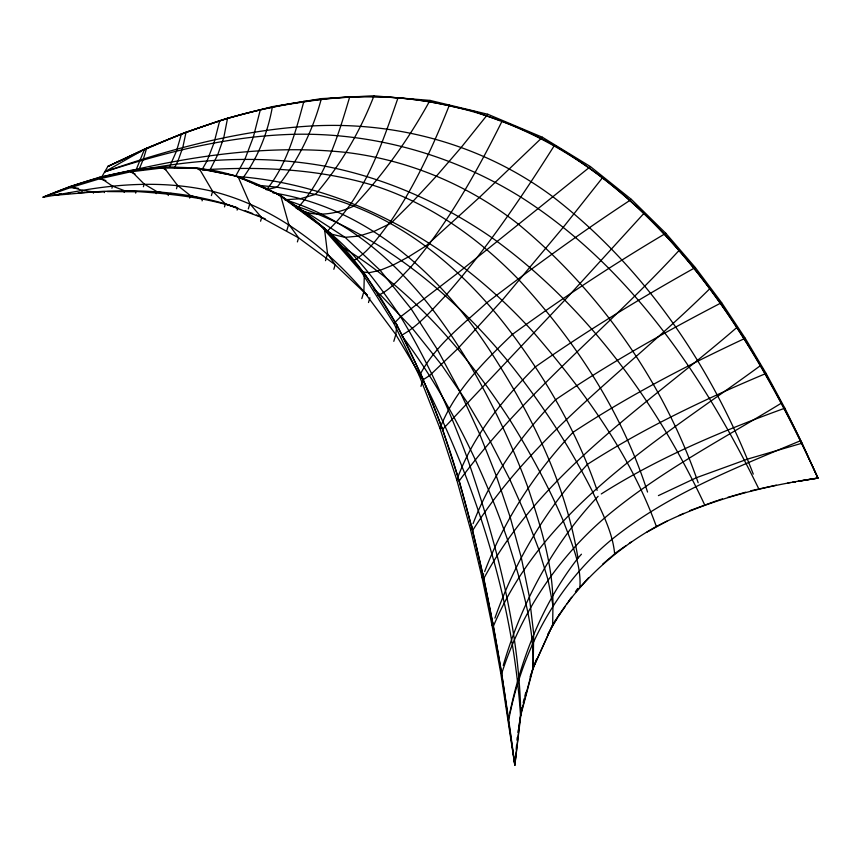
<?xml version="1.0" encoding="UTF-8"?>
<svg xmlns="http://www.w3.org/2000/svg" width="861" height="861" viewBox="0 0 861 861"><rect width="100%" height="100%" fill="white"/><g stroke="black" fill="none" stroke-linecap="round" stroke-linejoin="round"><path stroke-width="1.29" d="M56.169 195.006L43.05 197.212L70.462 187.612L99.639 178.797L130.312 171.877L162.6 167.938L197.191 168.433L235.397 175.805L277.543 193.897L321.25 226.303L361.319 271.807L393.918 323.488L419.382 375.923L439.96 428.38L456.804 479.997L470.569 529.633L482.085 577.753L492.051 625.538L500.736 673.001L514.835 765.138L520.819 715.104L533.174 668.125L533.68 633.588L529.289 596.393L521.217 557.325L510.121 516.987L496.237 475.746L479.566 433.826L459.978 391.551L437.366 349.491L410.945 308.55L380.131 270.3L345.11 237.345L307.366 212.839L296.259 208.028M515.847 753.321L514.835 765.138L501.726 673.41L493.439 626.098L483.839 578.452L472.657 530.462L459.204 480.922L442.629 429.413L422.245 377.064L396.878 324.769L364.343 273.335L324.382 228.047L280.611 195.361L238.002 176.548L199.085 168.336L163.698 167.066L130.689 170.456L99.489 177.248L69.935 186.546L43.05 197.212C97.078 174.352 156.637 160.415 215.272 170.822C269.471 181.725 316.202 214.83 351.31 256.675C398.126 314.9 427.788 384.404 451.164 454.78C482.827 555.786 501.296 660.312 514.835 765.138L520.496 715.028L532.927 668.05L552.665 625.011L552.956 605.305L547.983 579.657L538.76 549.318L525.899 515.47L509.68 479.157L490.221 441.295L467.512 402.851L441.553 364.849L412.408 328.439L380.347 294.817L374.266 289.597M552.945 604.971C553.128 564.784 540.46 525.748 528.084 487.918C513.543 448.194 495.505 409.858 474.659 373.061C431.544 297.841 370.779 225.539 284.862 199.741L300.166 198.762L315.427 194.403C396.803 212.785 463.584 268.697 512.424 334.38C547.887 381.961 577.774 434.105 597.125 490.35M361.814 298.595L363.891 291.578L364.343 273.335M516.191 749.382L516.525 745.443M516.977 740.191L517.203 737.554M396.878 324.769L395.812 334.542L393.811 341.322M517.859 732.334L518.3 729.741M518.731 727.147L521.981 707.667M552.665 625.011C577.677 583.327 614.13 550.179 656.351 526.469C706.773 500.424 762.017 486.164 817.95 478.081L802.097 443.189L784.845 408.2L766.107 373.426L745.217 338.255L721.615 302.641L695.311 267.534L665.822 233.299L631.404 199.418L590.409 166.582L542.419 137.254L487.778 114.255L430.005 100.403L373.975 95.862L321.379 98.617L272.41 106.635L227.573 118.183L223.785 137.599L217.779 154.625L210.288 169.413L202.389 170.069M227.573 118.183L186.051 132.174L182.812 147.403L178.023 160.813L174.46 167.873M272.41 106.635C267.803 132.648 257.945 157.875 242.081 179.12M508.227 719.355L508.862 716.782M509.82 712.908C521.475 657.266 542.785 603.195 577.968 558.111L581.455 554.204M508.765 719.592C522.207 649.657 556.83 584.619 612.279 539.072C667.996 494.171 735.272 468.104 800.579 440.692L817.95 478.081L798.072 481.353M800.579 440.692C744.055 324.748 667.91 211.957 554.419 145.423C492.105 110.886 420.911 93.914 349.717 96.852C305.569 99.424 261.981 107.711 219.727 120.701L214.055 142.786L207.114 160.792L202.163 169.477M260.388 109.541L253.36 136.974L244.976 159.134L235.559 176.344C351.536 184.663 457.32 247.71 534.003 332.927C583.801 390.711 630.209 454.221 656.351 526.469M523.197 702.522L524.188 698.669M524.855 696.108L525.845 692.255M303.911 101.221C295.56 131.937 287.079 164.247 266.738 189.495M219.727 120.701L181.423 133.982L176.537 150.987L169.402 167.152M81.903 191.895L82.355 190.389C125.415 182.909 169.843 181.37 212.645 191.357C272.819 206.543 324.016 244.998 363.891 291.578L367.324 295.129M93.397 193.165L93.763 191.917C141.774 188.785 190.733 191.766 236.506 207.479M104.299 192.616L104.622 191.551L87.252 192.315M111.908 188.215L112.522 186.127L99.489 177.248M124.188 192.412L124.673 190.765C162.352 193.079 200.226 196.071 236.441 207.555M135.651 193.112L136.049 191.788L107.238 191.572M143.389 186.751L144.185 184.05L130.689 170.456M156.228 193.65L156.831 191.583L144.185 184.05M168.229 195.512L168.702 193.886L171.167 193.391M176.473 188.753L177.484 185.352L163.698 167.066M189.646 198.095L190.399 195.565L177.484 185.352M202.077 200.85L202.636 198.934L190.399 195.565M211.386 195.598L212.645 191.357L199.085 168.336M224.484 206.898L225.378 203.863L212.645 191.357M237.087 210.116L237.744 207.878M248.323 208.922L249.873 203.702L238.002 176.548M260.582 221.202L261.636 217.639L249.873 203.702M286.874 230.371L288.715 224.183L280.611 195.361M297.389 241.909L298.595 237.83L288.715 224.183M325.512 260.679L327.546 253.812L324.382 228.047M333.831 269.278L335.166 264.779L327.546 253.812M368.497 302.534L369.896 297.788M420.964 386.363L422.869 379.927L422.245 377.064M186.051 132.174L146.639 148.21L143.4 159.016L139.428 168.638L107.98 175.935M349.717 96.852C338.018 136.156 325.555 177.743 297.142 208.491M321.379 98.617C312.715 130.754 297.928 161.19 277.048 187.181L266.221 189.764M500.736 673.001L501.565 670.482M503.233 665.445C521.475 602.754 553.128 543.926 598.094 496.334M398.116 97.594C381.541 145.132 364.73 196.706 326.61 231.684M530.075 676.907L536.468 659.192M501.726 673.41C520.927 613.28 556.819 559.133 604.648 517.945C658.59 472.355 721.593 439.799 781.519 403.056M492.051 625.538L493.009 623.063M494.924 618.123C514.953 561.221 546.326 508.496 587.482 464.327C643.845 428.175 704.438 399.278 766.107 373.426M482.085 577.753L483.624 574.061M484.657 571.596C504.395 519.786 535.079 472.603 573.039 432.297C627.755 396.308 685.926 365.947 745.217 338.255M449.41 105.031C433.492 145.272 415.465 184.867 391.066 220.76C379.486 235.193 369.068 252.047 352.536 261.324M456.804 479.997C472.571 436.086 502.846 399.439 535.434 366.84C586.815 330.764 640.562 298.218 695.311 267.534M470.569 529.633L472.076 526.06M473.076 523.671C490.921 476.757 521.077 435.612 555.668 399.644C608.738 363.611 664.724 332.174 721.615 302.641M373.975 95.862C360.038 131.658 340.525 165.269 315.427 194.403L277.048 187.181L256.104 185.115M533.174 668.125L552.493 624.925L557.078 618.295M439.96 428.38C454.479 390.765 483.925 361.803 512.424 334.38C561.932 298.304 613.086 264.488 665.822 233.299M136.178 169.692L144.551 149.157L181.423 133.982M547.908 634.019L559.736 613.947M493.439 626.098C543.678 506.516 660.764 438.852 760.597 365.505M502.264 120.766C476.585 172.329 448.215 223.096 410.762 267.136C400.602 277.188 391.249 289.457 378.022 295.474M419.382 375.923C434.665 345.907 462.422 325.081 486.745 302.771C533.863 266.802 581.799 231.878 631.404 199.418M483.839 578.452C541.386 471.462 647.558 404.853 736.994 327.374M101.437 177.452L107.905 166.41L144.551 149.157L104.73 171.834C166.27 151.966 229.672 135.758 294.666 134.284C374.255 132.68 453.37 155.217 520.905 197.169C629.187 266.06 703.276 375.385 758.767 488.822M430.005 100.403C408.975 138.578 383.608 174.363 353.72 206.134C335.887 214.174 314.211 218.231 296.313 208.179M472.657 530.462C533.389 433.869 629.951 367.83 709.916 288.596M459.204 480.922C522.218 395.091 607.36 328.428 679.178 250.325M554.419 145.423C521.389 197.739 486.487 249.141 445.567 295.667C431.899 309.842 419.059 325.598 401.592 335.273C447.849 397.072 482.268 466.996 507.549 539.761C520.528 581.315 534.692 623.956 532.927 668.05M558.606 616.089L565.483 606.144M567.012 603.927L570.832 598.406M575.417 591.776L577.709 588.461M568.594 601.301L571.726 597.222M575.643 592.131L588.601 577.731M602.678 177.527L563.342 227.207L502.081 300.403L457.794 348.651L429.671 375.514L422.869 379.927C475.616 484.022 512.747 598.137 520.496 715.028M487.778 114.255L461.625 146.908L436.85 175.633L413.345 200.936L391.023 223.171L374.503 231.189L359.177 236.054L345.11 237.345L332.411 234.407L323.79 228.359M644.06 213.237L565.02 299.897L442.629 429.413M393.918 323.488L400.623 316.74L457.998 272.883L590.409 166.582M542.419 137.254L479.512 197.32L426.012 245.891L408.824 256.675L393.466 264.876L380.131 270.3L369.197 272.7L361.319 271.807M602.646 564.159L616.67 552.17L626.195 545.53M629.359 543.323L631.479 541.838M601.279 493.945C658.525 457.621 721.26 431.21 784.845 408.2M647.02 532.066L666.898 521.163M658.407 495.613L696.764 477.564L747.746 459.042L802.097 443.189M146.639 148.21L107.905 166.41L140.956 151.407M678.985 515.61L683.817 513.382M143.4 150.288C193.176 127.719 245.837 110.186 300.058 102.524M689.855 510.605L717.353 500.489M104.73 171.834C171.866 148.35 241.306 129.85 312.608 125.91C398.288 121.519 483.301 145.089 552.439 196.416C644.211 267.136 711.886 366.506 753.267 474.099M718.612 500.026L722.476 498.906M727.631 497.421L745.68 492.201M69.935 186.546L82.355 190.389L93.763 191.917L53.63 195.436L61.465 193.703M750.814 490.792L776.288 485.173M139.428 168.638C207.124 153.667 276.951 145.025 346.219 152.44C408.867 160.006 468.513 185.104 518.15 224C599.902 291.728 663.637 382.262 698.163 482.741M53.63 195.436L82.355 190.389M58.623 194.586L61.26 194.145M139.557 170.144C200.635 158.499 263.724 155.066 325.146 166.216C385.19 177.85 441.897 203.153 492.126 237.851C585.792 305.224 655.996 401.075 704.664 504.858M792.777 482.225L795.424 481.794M787.88 482.924L790.495 482.504M793.11 482.085L795.725 481.665M798.341 481.245L817.95 478.081C751.771 333.498 658.041 181.456 502.706 121.724M303.987 101.932C351.439 94.333 400.742 94.656 447.677 105.462M67.707 193.488L70.311 193.327M78.136 192.853L84.647 192.466M210.288 169.413C264.757 166.528 319.958 169.509 372.49 185.104C428.498 202.722 477.511 237.195 518.139 279.05C574.944 340.246 622.029 412.128 647.547 492.051M87.424 191.788L103.298 191.572M70.462 187.612L78.373 188.322M156.831 191.583L168.702 193.886M272.98 192.875C367.432 207.361 442.177 276.187 492.18 354.075C532.227 416.293 565.957 484.506 577.968 558.111M450.292 106.032L473.787 111.22L500.187 120.809M99.639 178.797L105.892 180.562M292.686 204.94C378.345 233.073 450.626 291.997 507.56 360.737C540.31 401.344 569.046 445.159 592.583 491.728C601.538 511.703 612.548 531.571 614.646 553.741M225.378 203.863L265.263 218.823M245.191 210.719L252.639 213.55M256.363 214.97L261.324 216.864M112.522 186.127L124.673 190.765M130.312 171.877L135.026 173.922M261.636 217.639L298.595 237.83L335.166 264.779L367.001 295.043M162.6 167.938L165.936 169.789M337.62 244.158C409.072 286.595 465.026 350.793 509.863 419.931C529.967 452.186 548.156 485.647 563.159 520.593C571.004 541.87 581.207 563.471 579.948 586.707M197.191 168.433L199.354 169.854M321.25 226.303C353.914 250.164 377.936 283.721 400.623 316.74C427.433 360.91 448.785 408.06 466.705 456.47C495.538 539.772 519.075 626.453 520.819 715.104M363.891 291.578L395.812 334.542L422.869 379.927"/></g></svg>
